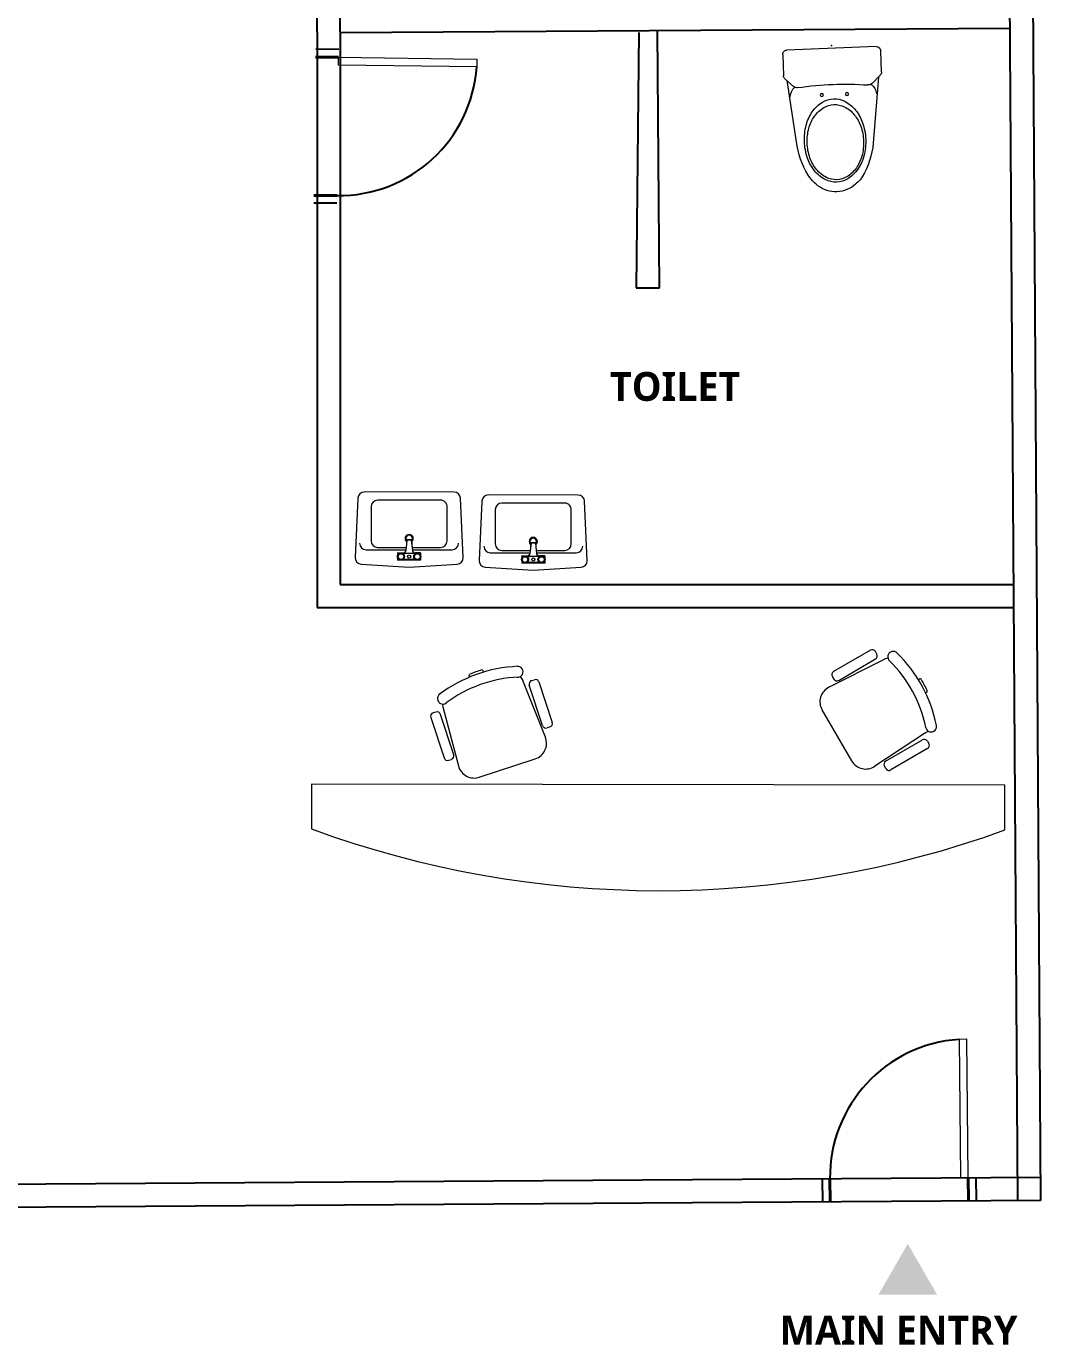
# Model space of a CAD drawing. Header units: millimetres. Extents: x 2220 to 4636, y 1941 to 3920.
# Drawn here: x 2337.22 to 2354.8, y 1950.34 to 1973.21 of the extents above; entities that cross this region are included whole.
import ezdxf

# ---------------------------------------------------------------- set-up
doc = ezdxf.new("R2010")
doc.units = ezdxf.units.MM
doc.layers.add('CAR', color=7, linetype='Continuous')
doc.layers.add('DOOR_005', color=15, linetype='Continuous')
for name, color, linetype, lineweight in [('DOOR_02', 2, 'Continuous', 9), ('fixture', 142, 'Continuous', 9), ('TEXT', 2, 'Continuous', 20), ('WALL_04C', 4, 'Continuous', 40)]:
    doc.layers.add(name, color=color, linetype=linetype, lineweight=lineweight)
doc.styles.get("Standard").update_dxf_attribs({"font": 'arial.ttf'})

# ---------------------------------------------------------------- blocks, each defined once
blk = doc.blocks.new('WC3P')
at = {"layer": 'fixture'}
for p, q in [((0.013, -0.2119), (0.013, 0.2119)), ((0.033, 0.2319), (0.1343, 0.2319)), ((0.1488, 0.2256), (0.1862, 0.1859)), ((0.4688, 0.1796), (0.1579, 0.216)), ((0.1862, -0.1857), (0.1487, -0.2256)), ((0.1575, -0.2162), (0.4688, -0.1798)), ((0.1341, -0.2319), (0.033, -0.2319))]:
    blk.add_line(p, q, dxfattribs=at)
for centre in [(0.2318, 0.0543), (0.2318, -0.065)]:
    blk.add_circle(centre, 0.0075, dxfattribs=at)
for centre, radius, start, end in [((0.033, 0.2119), 0.02, 90, 180), ((0.1343, 0.2119), 0.02, 43.2643, 90), ((0.2383, 0.1435), 0.0602, 91.3673, 142.68006), ((1.7421, 0.0001), 1.5582, 173.89172, 186.10828), ((0.168, 0.1688), 0.025, 353.36736, 43.26477), ((0.4309, -0.0626), 0.2049, 106.91484, 126.28527), ((0.4493, -0.1231), 0.2681, 90, 106.91484), ((0.4571, -0.1035), 0.2359, 90, 107.28836), ((0.4493, -0.1231), 0.2681, 73.08516, 90), ((0.4571, -0.1035), 0.2359, 72.71164, 90), ((0.425, -0.1817), 0.364, 56.50054, 83.08272), ((0.4677, -0.0626), 0.2049, 53.71473, 73.08516), ((0.4028, -0.0243), 0.1574, 126.28527, 150.56885), ((0.4176, -0.0215), 0.1435, 126.92141, 151.13418), ((0.4415, -0.0533), 0.1833, 107.28836, 126.92141), ((0.4728, -0.0533), 0.1833, 53.07859, 72.71164), ((0.4967, -0.0215), 0.1435, 28.86582, 53.07859), ((0.4958, -0.0243), 0.1574, 29.43115, 53.71473), ((0.5746, 0.042), 0.0949, 45.23179, 57.29413), ((0.4188, -0.115), 0.3161, 40.1683, 45.23179), ((0.5512, 0), 0.1407, 0.03304, 39.16611), ((0.3597, 0), 0.1079, 150.56885, 180), ((0.3597, 0), 0.1079, 180, 209.43115), ((0.3809, -0.0012), 0.1016, 151.13418, 180), ((0.5334, -0.0012), 0.1016, 360, 28.86582), ((0.5389, 0), 0.1079, 0, 29.43115), ((0.5389, 0), 0.1079, 330.56885, 360), ((0.5507, 0.0001), 0.1413, 320.91064, 359.9693), ((0.4028, 0.0243), 0.1574, 209.43115, 233.71473), ((0.3809, -0.0012), 0.1016, 180, 208.86582), ((0.4176, 0.019), 0.1435, 208.86582, 233.07859), ((0.4967, 0.019), 0.1435, 306.92141, 331.13418), ((0.4958, 0.0243), 0.1574, 306.28527, 330.56885), ((0.5334, -0.0012), 0.1016, 331.13418, 0), ((0.4309, 0.0626), 0.2049, 233.71473, 253.08516), ((0.4415, 0.0508), 0.1833, 233.07859, 252.71164), ((0.4571, 0.101), 0.2359, 252.71164, 270), ((0.4571, 0.101), 0.2359, 270, 287.28836), ((0.425, 0.1816), 0.364, 276.91728, 303.49946), ((0.4728, 0.0508), 0.1833, 287.28836, 306.92141), ((0.4677, 0.0626), 0.2049, 286.91484, 306.28527), ((0.5746, -0.0421), 0.0949, 302.70587, 314.76821), ((0.4188, 0.1149), 0.3161, 314.76821, 319.8317), ((0.168, -0.1686), 0.025, 316.73523, 6.63264), ((0.2387, -0.1433), 0.0606, 217.07664, 268.25051), ((0.4493, 0.1231), 0.2681, 253.08516, 270), ((0.4493, 0.1231), 0.2681, 270, 286.91484), ((0.033, -0.2119), 0.02, 180, 270), ((0.1341, -0.2119), 0.02, 270, 316.7357)]:
    blk.add_arc(centre, radius, start, end, dxfattribs=at)
blk.add_point((0, 0), dxfattribs=at)

msp = doc.modelspace()

# ---------------------------------------------------------------- hatches: boundary and pattern name
at = {"layer": 'CAR', "lineweight": -3, "transparency": 33554638}
h = msp.add_hatch(color=2, dxfattribs=at)
h.dxf.hatch_style = 1
h.paths.add_polyline_path([(2353.007, 1951.207), (2352.497, 1952.09), (2351.988, 1951.207)])

# ---------------------------------------------------------------- linework, layer by layer
for p, q in [((2354.137, 1992.836), (2354.401, 1952.836)), ((2354.537, 1992.838), (2354.801, 1952.839)), ((2342.257, 1973.109), (2342.257, 1979.188)), ((2342.657, 1973.109), (2342.657, 1979.188)), ((2342.257, 1973.109), (2342.257, 1963.124)), ((2342.657, 1973.1), (2354.267, 1973.177)), ((2342.657, 1973.109), (2342.657, 1963.524)), ((2347.832, 1973.101), (2347.791, 1968.67)), ((2348.191, 1968.67), (2348.161, 1973.137)), ((2347.791, 1968.67), (2348.191, 1968.67)), ((2342.657, 1963.524), (2354.333, 1963.524)), ((2342.257, 1963.124), (2342.257, 1963.124)), ((2342.257, 1963.124), (2354.333, 1963.124)), ((2354.798, 1953.239), (2319.799, 1953.009)), ((2354.801, 1952.839), (2319.802, 1952.609))]:
    msp.add_line(p, q)
at = {"color": 2, "linetype": 'Continuous'}
for p, q in [((2342.632, 1972.803), (2342.232, 1972.808)), ((2342.599, 1970.137), (2342.2, 1970.142)), ((2351.014, 1953.214), (2351.019, 1952.814)), ((2353.68, 1953.243), (2353.684, 1952.843))]:
    msp.add_line(p, q, dxfattribs=at)
at = {"layer": 'DOOR_005', "linetype": 'Continuous'}
for centre, start, end in [((2342.63, 1972.67), 269.3039, 356.1191), ((2353.547, 1953.242), 93.81, 180.6253)]:
    msp.add_arc(centre, 2.399, start, end, dxfattribs=at)
at = {"layer": 'DOOR_02', "linetype": 'Continuous'}
for points in [[(2345.026, 1972.64), (2345.024, 1972.507), (2342.629, 1972.536), (2342.63, 1972.67)], [(2353.521, 1955.637), (2353.387, 1955.636), (2353.414, 1953.24), (2353.547, 1953.242)]]:
    msp.add_lwpolyline(points, close=True, dxfattribs=at)
at = {"layer": 'fixture'}
for p, q in [((2342.961, 1965.022), (2342.914, 1963.995)), ((2344.63, 1965.13), (2343.075, 1965.131)), ((2344.789, 1963.994), (2344.743, 1965.022)), ((2346.782, 1965.078), (2345.227, 1965.079)), ((2343.193, 1964.875), (2343.192, 1964.283)), ((2344.398, 1964.988), (2343.306, 1964.989)), ((2344.511, 1964.282), (2344.511, 1964.875)), ((2345.113, 1964.971), (2345.066, 1963.943)), ((2345.345, 1964.824), (2345.345, 1964.231)), ((2346.55, 1964.937), (2345.458, 1964.937)), ((2346.663, 1964.23), (2346.663, 1964.823)), ((2346.941, 1963.942), (2346.895, 1964.97)), ((2343.107, 1964.127), (2343.797, 1964.127)), ((2343.306, 1964.169), (2343.801, 1964.169)), ((2343.814, 1964.294), (2343.795, 1964.112)), ((2343.812, 1964.298), (2343.8, 1964.163)), ((2343.814, 1964.294), (2343.812, 1964.298)), ((2343.889, 1964.294), (2343.891, 1964.298)), ((2343.889, 1964.294), (2343.908, 1964.112)), ((2343.891, 1964.298), (2343.903, 1964.163)), ((2343.902, 1964.169), (2344.398, 1964.169)), ((2343.907, 1964.126), (2344.596, 1964.126)), ((2345.458, 1964.118), (2345.953, 1964.117)), ((2345.966, 1964.243), (2345.947, 1964.061)), ((2345.964, 1964.247), (2345.953, 1964.112)), ((2345.966, 1964.243), (2345.964, 1964.247)), ((2346.041, 1964.243), (2346.044, 1964.246)), ((2346.041, 1964.243), (2346.06, 1964.061)), ((2346.044, 1964.246), (2346.055, 1964.112)), ((2346.055, 1964.117), (2346.55, 1964.117)), ((2343.02, 1963.876), (2343.852, 1963.826)), ((2343.653, 1964.074), (2343.741, 1964.074)), ((2343.653, 1964.074), (2343.653, 1964.037)), ((2343.656, 1964.062), (2343.653, 1964.074)), ((2343.653, 1963.985), (2343.653, 1963.947)), ((2343.656, 1963.959), (2343.653, 1963.947)), ((2344.05, 1963.947), (2343.653, 1963.947)), ((2343.656, 1964.062), (2343.656, 1964.042)), ((2343.656, 1964.062), (2343.674, 1964.062)), ((2343.656, 1963.979), (2343.656, 1963.959)), ((2343.656, 1963.959), (2343.674, 1963.959)), ((2343.958, 1964.061), (2343.746, 1964.062)), ((2343.957, 1963.959), (2343.746, 1963.959)), ((2344.05, 1964.074), (2343.963, 1964.074)), ((2344.047, 1964.061), (2344.029, 1964.061)), ((2344.047, 1963.959), (2344.029, 1963.959)), ((2344.047, 1964.061), (2344.05, 1964.074)), ((2344.047, 1964.061), (2344.047, 1964.042)), ((2344.047, 1963.979), (2344.047, 1963.959)), ((2344.047, 1963.959), (2344.05, 1963.947)), ((2344.05, 1964.074), (2344.05, 1964.036)), ((2344.05, 1963.984), (2344.05, 1963.947)), ((2345.259, 1964.075), (2345.949, 1964.075)), ((2345.805, 1964.023), (2345.893, 1964.023)), ((2345.805, 1964.023), (2345.805, 1963.985)), ((2345.808, 1964.01), (2345.805, 1964.023)), ((2345.805, 1963.933), (2345.805, 1963.895)), ((2345.808, 1963.908), (2345.805, 1963.895)), ((2346.202, 1963.895), (2345.805, 1963.895)), ((2345.808, 1964.01), (2345.808, 1963.99)), ((2345.808, 1964.01), (2345.826, 1964.01)), ((2345.808, 1963.927), (2345.808, 1963.908)), ((2345.808, 1963.908), (2345.826, 1963.908)), ((2346.11, 1964.01), (2345.898, 1964.01)), ((2346.11, 1963.908), (2345.898, 1963.908)), ((2346.059, 1964.075), (2346.748, 1964.074)), ((2346.202, 1964.022), (2346.115, 1964.022)), ((2346.199, 1964.01), (2346.181, 1964.01)), ((2346.199, 1963.908), (2346.181, 1963.908)), ((2346.199, 1964.01), (2346.202, 1964.022)), ((2346.199, 1964.01), (2346.199, 1963.99)), ((2346.199, 1963.927), (2346.199, 1963.908)), ((2346.199, 1963.908), (2346.202, 1963.895)), ((2346.202, 1964.022), (2346.202, 1963.985)), ((2346.202, 1963.933), (2346.202, 1963.895)), ((2343.852, 1963.826), (2344.683, 1963.876)), ((2345.173, 1963.825), (2346.004, 1963.774)), ((2346.004, 1963.774), (2346.835, 1963.824)), ((2351.85, 1962.386), (2351.212, 1962.016)), ((2351.962, 1962.319), (2351.936, 1962.363)), ((2351.129, 1961.743), (2352.072, 1962.219)), ((2351.301, 1961.863), (2351.939, 1962.234)), ((2344.899, 1961.918), (2344.89, 1961.945)), ((2345.143, 1962.006), (2345.135, 1962.031)), ((2346.214, 1960.875), (2345.826, 1961.858)), ((2345.975, 1961.859), (2346.023, 1961.875)), ((2346.103, 1961.835), (2346.333, 1961.134)), ((2351.189, 1961.93), (2351.215, 1961.886)), ((2352.681, 1961.876), (2352.704, 1961.889)), ((2346.165, 1961.079), (2345.935, 1961.78)), ((2352.805, 1961.648), (2352.829, 1961.662)), ((2344.437, 1961.401), (2344.708, 1960.38)), ((2344.228, 1961.218), (2344.458, 1960.517)), ((2344.316, 1961.314), (2344.268, 1961.298)), ((2344.626, 1960.573), (2344.395, 1961.273)), ((2351.525, 1960.466), (2351.012, 1961.349)), ((2346.293, 1961.054), (2346.245, 1961.039)), ((2352.806, 1960.954), (2351.925, 1960.372)), ((2352.114, 1960.461), (2352.752, 1960.832)), ((2352.841, 1960.679), (2352.203, 1960.309)), ((2352.838, 1960.809), (2352.864, 1960.765)), ((2344.537, 1960.477), (2344.586, 1960.493)), ((2345.069, 1960.184), (2346.039, 1960.503)), ((2352.117, 1960.332), (2352.091, 1960.376))]:
    msp.add_line(p, q, dxfattribs=at)
msp.add_lwpolyline([(2354.181, 1959.268), (2354.181, 1960.045), (2342.16, 1960.063), (2342.16, 1959.286, 0.176648)], format="xyb", close=True, dxfattribs=at)
for centre, radius in [((2343.71, 1964.01), 0.0624), ((2343.71, 1964.01), 0.0489), ((2343.852, 1964.01), 0.0269), ((2343.993, 1964.01), 0.0624), ((2343.993, 1964.01), 0.0489), ((2345.862, 1963.959), 0.0624), ((2345.862, 1963.959), 0.0489), ((2346.004, 1963.959), 0.0269), ((2346.146, 1963.959), 0.0624), ((2346.146, 1963.959), 0.0489)]:
    msp.add_circle(centre, radius, dxfattribs=at)
for centre, radius, start, end in [((2343.075, 1965.017), 0.113, 89.9712, 177.4239), ((2344.63, 1965.017), 0.113, 2.5135, 89.9712), ((2345.227, 1964.966), 0.113, 89.9712, 177.4239), ((2346.782, 1964.965), 0.113, 2.5135, 89.9712), ((2343.306, 1964.875), 0.113, 89.9717, 179.9687), ((2344.398, 1964.875), 0.113, 359.9687, 89.9717), ((2345.458, 1964.824), 0.113, 89.9717, 179.9687), ((2346.55, 1964.823), 0.113, 359.9687, 89.9717), ((2343.852, 1964.322), 0.0709, 306.8116, 233.1258), ((2343.852, 1964.322), 0.0567, 316.2685, 223.6688), ((2346.004, 1964.271), 0.0709, 306.8116, 233.1258), ((2343.107, 1964.24), 0.113, 179.9687, 269.9687), ((2343.306, 1964.283), 0.113, 179.9687, 269.9687), ((2343.741, 1964.131), 0.0567, 269.9687, 344.9074), ((2343.739, 1964.118), 0.0567, 276.6214, 353.9909), ((2343.852, 1964.02), 0.281, 81.8407, 98.0967), ((2343.852, 1964.02), 0.277, 82.1808, 97.7566), ((2343.963, 1964.131), 0.0567, 195.03, 269.9687), ((2343.965, 1964.118), 0.0567, 185.9464, 263.316), ((2344.398, 1964.282), 0.113, 269.9748, 359.9687), ((2344.596, 1964.24), 0.113, 269.9748, 359.9687), ((2345.26, 1964.189), 0.113, 179.9687, 269.9687), ((2345.458, 1964.231), 0.113, 179.9687, 269.9687), ((2346.004, 1964.271), 0.0567, 316.2685, 223.6688), ((2346.004, 1963.969), 0.281, 81.8407, 98.0967), ((2346.004, 1963.968), 0.277, 82.1808, 97.7566), ((2346.55, 1964.231), 0.113, 269.9748, 359.9687), ((2346.748, 1964.188), 0.113, 269.9748, 359.9687), ((2343.027, 1963.99), 0.113, 177.2941, 266.5313), ((2343.628, 1964.011), 0.0326, 315.8248, 44.1126), ((2343.71, 1964.092), 0.0326, 225.8248, 314.1126), ((2343.71, 1963.929), 0.0326, 45.8248, 134.1126), ((2343.791, 1964.01), 0.0326, 135.8248, 224.1126), ((2343.912, 1964.01), 0.0326, 315.8248, 44.1126), ((2343.993, 1964.092), 0.0326, 225.8248, 314.1126), ((2343.993, 1963.929), 0.0326, 45.8248, 134.1126), ((2344.075, 1964.01), 0.0326, 135.8248, 224.1126), ((2344.676, 1963.989), 0.113, 273.4109, 2.6432), ((2345.179, 1963.938), 0.113, 177.2941, 266.5313), ((2345.78, 1963.959), 0.0326, 315.8248, 44.1126), ((2345.862, 1964.04), 0.0326, 225.8248, 314.1126), ((2345.862, 1963.877), 0.0326, 45.8248, 134.1126), ((2345.893, 1964.079), 0.0567, 269.9687, 344.9074), ((2345.891, 1964.067), 0.0567, 276.6214, 353.9909), ((2345.943, 1963.959), 0.0326, 135.8248, 224.1126), ((2346.115, 1964.079), 0.0567, 195.03, 269.9687), ((2346.117, 1964.066), 0.0567, 185.9464, 263.316), ((2346.064, 1963.959), 0.0326, 315.8248, 44.1126), ((2346.146, 1964.04), 0.0326, 225.8248, 314.1126), ((2346.145, 1963.877), 0.0326, 45.8248, 134.1126), ((2346.227, 1963.959), 0.0326, 135.8248, 224.1126), ((2346.828, 1963.937), 0.113, 273.4109, 2.6432), ((2351.882, 1962.332), 0.0628, 30.1212, 120.1212), ((2351.907, 1962.288), 0.0628, 300.1212, 30.1212), ((2352.245, 1962.272), 0.0943, 42.3803, 228.737), ((2350.6, 1960.595), 2.443, 11.4966, 45.6813), ((2345.845, 1959.666), 2.443, 92.6348, 126.8195), ((2345.732, 1962.012), 0.0943, 269.5791, 95.9358), ((2352.2, 1961.967), 0.283, 99.1918, 116.7938), ((2350.6, 1960.595), 2.255, 11.4966, 45.6915), ((2345.845, 1959.666), 2.255, 92.6246, 126.8195), ((2344.908, 1961.95), 0.0188, 112.2855, 198.1949), ((2345.845, 1959.666), 2.488, 107.1396, 112.2855), ((2345.117, 1962.025), 0.0188, 18.1949, 107.1396), ((2345.563, 1961.754), 0.283, 21.5223, 39.1243), ((2345.995, 1961.799), 0.0628, 108.1949, 198.1949), ((2346.043, 1961.815), 0.0628, 18.1949, 108.1949), ((2351.244, 1961.962), 0.0628, 120.1212, 210.1212), ((2351.269, 1961.918), 0.0628, 210.1212, 300.1212), ((2352.713, 1961.873), 0.0188, 31.1764, 120.1212), ((2350.6, 1960.595), 2.488, 26.0306, 31.1764), ((2344.437, 1961.546), 0.0943, 120.4541, 306.8108), ((2351.257, 1961.491), 0.283, 116.7938, 210.1212), ((2352.819, 1961.678), 0.0188, 300.1212, 26.0306), ((2344.71, 1961.474), 0.283, 184.3095, 194.8675), ((2344.287, 1961.238), 0.0628, 108.1949, 198.1949), ((2344.336, 1961.254), 0.0628, 18.1949, 108.1949), ((2346.273, 1961.114), 0.0628, 288.1949, 18.1949), ((2346.225, 1961.098), 0.0628, 198.1949, 288.1949), ((2352.65, 1961.19), 0.283, 303.4486, 314.0066), ((2352.903, 1961.063), 0.0943, 191.5053, 17.862), ((2345.951, 1960.771), 0.283, 288.1949, 21.5223), ((2352.784, 1960.777), 0.0628, 30.1212, 120.1212), ((2352.809, 1960.733), 0.0628, 300.1212, 30.1212), ((2344.518, 1960.537), 0.0628, 198.1949, 288.1949), ((2344.566, 1960.553), 0.0628, 288.1949, 18.1949), ((2351.769, 1960.608), 0.283, 210.1212, 303.4486), ((2352.146, 1960.407), 0.0628, 120.1212, 210.1212), ((2344.981, 1960.452), 0.283, 194.8675, 288.1949), ((2352.171, 1960.363), 0.0628, 210.1212, 300.1212)]:
    msp.add_arc(centre, radius, start, end, dxfattribs=at)
at = {"layer": 'WALL_04C', "linetype": 'Continuous'}
for p, q in [((2342.63, 1972.67), (2342.23, 1972.674)), ((2342.601, 1970.27), (2342.201, 1970.275)), ((2351.148, 1953.215), (2351.152, 1952.816)), ((2353.547, 1953.242), (2353.551, 1952.842))]:
    msp.add_line(p, q, dxfattribs=at)

# ---------------------------------------------------------------- block references
at = {"layer": 'fixture', "xscale": -3.66537798883687, "yscale": 3.66537798883687, "zscale": 3.665377988836871, "rotation": 92.17286167858272}
msp.add_blockref('WC3P', (2351.174, 1972.873), dxfattribs=at)

# ---------------------------------------------------------------- texts
at = {"layer": 'TEXT', "transparency": 33554638, "char_height": 0.5, "attachment_point": 1}
for s, width, gutter_width, heights, insert in [('{\\fYu Gothic UI Semibold|b0|i0|c0|p34;TOILET}', 15.18001, 7.754, [1.967], (2347.334, 1967.211)), ('{\\fYu Gothic UI Semibold|b0|i0|c0|p34;MAIN ENTRY}', 6.20892, 0.363, [1.958], (2350.275, 1950.841))]:
    msp.add_mtext_dynamic_manual_height_columns(s, width=width, gutter_width=gutter_width, heights=heights, dxfattribs=dict(at, insert=insert))

doc.saveas('drawing.dxf')
